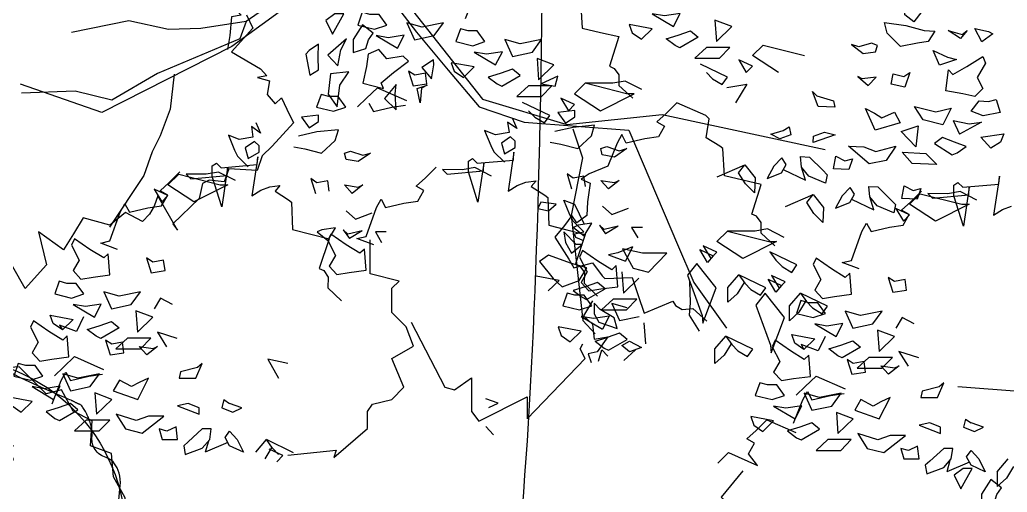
# Model space of a CAD drawing. Header units: metres. Extents: x 10 to 239, y 2 to 253.
# Drawn here: x 28.15 to 36, y 52.33 to 56.09 of the extents above; entities that cross this region are included whole.
import ezdxf

# ---------------------------------------------------------------- set-up
doc = ezdxf.new("R2010")
doc.units = ezdxf.units.M
doc.header["$MEASUREMENT"] = 0
doc.layers.add('1', color=7, linetype='Continuous')
doc.layers.add('cot200', color=9, linetype='Continuous')
doc.layers.add('barrera', color=7, linetype='Continuous', lineweight=0, true_color=0x9dbb63)
doc.layers.add('bloques ARBOLES', color=7, linetype='Continuous', true_color=0xb8d897)

# ---------------------------------------------------------------- blocks, each defined once
blk = doc.blocks.new('ARB3')
for p, q in [((-527.9, 1369.5), (-414.8, 1304.8)), ((-495.6, 1337.1), (-511.7, 1353.3)), ((-447.1, 1223.9), (-495.6, 1337.1)), ((-414.8, 1304.8), (-414.8, 1240.1)), ((-447.1, 1143.1), (-447.1, 1223.9)), ((-414.8, 1240.1), (-366.3, 1159.2)), ((-382.5, 1013.7), (-447.1, 1143.1)), ((-366.3, 1159.2), (-301.7, 1094.6)), ((-301.7, 1094.6), (-285.5, 997.5)), ((-237, 803.5), (-382.5, 1013.7)), ((-285.5, 997.5), (-220.9, 900.5)), ((-220.9, 900.5), (-204.7, 868.1)), ((-204.7, 868.1), (-156.2, 819.6)), ((-220.9, 625.6), (-237, 803.5)), ((-156.2, 819.6), (-140.1, 738.8)), ((552.4, 747.9), (454.9, 704.5)), ((541.6, 661.2), (530.8, 747.9)), ((-140.1, 738.8), (-107.8, 609.4)), ((454.9, 704.5), (368.3, 639.5)), ((-43.1, 366.8), (-220.9, 625.6)), ((-107.8, 609.4), (-59.3, 463.8)), ((335.8, 585.3), (325, 487.8)), ((368.3, 639.5), (335.8, 585.3)), ((357.5, 509.4), (379.1, 585.3)), ((379.1, 585.3), (476.6, 607)), ((476.6, 607), (552.4, 628.7)), ((552.4, 628.7), (541.6, 661.2)), ((-1029, 509.4), (-1126.5, 422.7)), ((-964, 520.3), (-1029, 509.4)), ((-964, 487.8), (-964, 520.3)), ((325, 487.8), (357.5, 509.4)), ((-1126.5, 422.7), (-1061.5, 336)), ((-1039.9, 422.7), (-964, 487.8)), ((-1039.9, 346.8), (-1039.9, 422.7)), ((-59.3, 463.8), (-10.8, 415.3)), ((-10.8, 415.3), (70, 302.1)), ((-1126.5, 357.7), (-1018.2, 151.7)), ((-1061.5, 336), (-1104.8, 303.5)), ((-964, 205.9), (-1039.9, 346.8)), ((-27, 350.6), (-43.1, 366.8)), ((5.3, 334.5), (-27, 350.6)), ((5.3, 269.8), (5.3, 334.5)), ((70, 302.1), (5.3, 269.8)), ((-964, 65), (-964, 205.9)), ((-1018.2, 151.7), (-1061.5, 43.4)), ((-1061.5, 43.4), (-1039.9, 21.7)), ((-1039.9, 21.7), (-1018.2, -43.4)), ((-931.5, -10.8), (-964, 65)), ((-1018.2, -43.4), (-974.9, -119.2)), ((-909.9, -130.1), (-931.5, -10.8)), ((-974.9, -119.2), (-920.7, -249.3)), ((-834.1, -184.3), (-909.9, -130.1)), ((-269.4, -231.5), (-172.4, -134.5)), ((-172.4, -134.5), (-172.4, -215.4)), ((344.6, -86), (393.1, -86)), ((441.6, -118.3), (344.6, -86)), ((393.1, -86), (473.9, -102.2)), ((506.2, -134.5), (441.6, -118.3)), ((473.9, -102.2), (522.4, -102.2)), ((570.9, -134.5), (506.2, -134.5)), ((522.4, -102.2), (570.9, -118.3)), ((570.9, -118.3), (732.4, -102.2)), ((603.2, -134.5), (570.9, -134.5)), ((651.6, -166.9), (603.2, -134.5)), ((732.4, -102.2), (829.4, -166.9)), ((-855.7, -249.3), (-834.1, -184.3)), ((-511.7, -296.2), (-269.4, -231.5)), ((-172.4, -215.4), (-237, -312.4)), ((797.1, -215.4), (651.6, -166.9)), ((910.2, -215.4), (797.1, -215.4)), ((829.4, -166.9), (877.9, -166.9)), ((877.9, -166.9), (910.2, -166.9)), ((910.2, -166.9), (974.8, -199.2)), ((991, -215.4), (910.2, -215.4)), ((974.8, -199.2), (1007.1, -183)), ((1055.6, -215.4), (991, -215.4)), ((1007.1, -183), (1023.3, -199.2)), ((1023.3, -199.2), (1152.5, -183)), ((1152.5, -280.1), (1055.6, -215.4)), ((1152.5, -183), (1249.5, -215.4)), ((1249.5, -215.4), (1281.8, -215.4)), ((1281.8, -215.4), (1362.6, -263.9)), ((-920.7, -249.3), (-855.7, -249.3)), ((-641, -425.6), (-511.7, -296.2)), ((-414.8, -312.4), (-511.7, -393.3)), ((-382.5, -296.2), (-414.8, -312.4)), ((-237, -312.4), (-382.5, -296.2)), ((1233.3, -296.2), (1152.5, -280.1)), ((1233.3, -296.2), (1233.3, -296.2)), ((1362.6, -296.2), (1233.3, -296.2)), ((1362.6, -263.9), (1443.4, -263.9)), ((1362.6, -263.9), (1362.6, -263.9)), ((1427.2, -344.8), (1362.6, -296.2)), ((1443.4, -263.9), (1459.5, -263.9)), ((-511.7, -393.3), (-673.3, -522.6)), ((1459.5, -344.8), (1427.2, -344.8)), ((-737.9, -522.6), (-641, -425.6)), ((37.6, -458), (-75.5, -506.5)), ((21.5, -522.6), (53.8, -474.1)), ((53.8, -474.1), (37.6, -441.8)), ((-948, -603.5), (-737.9, -522.6)), ((-673.3, -522.6), (-867.2, -635.9)), ((-140.1, -571.2), (-204.7, -652)), ((-75.5, -506.5), (-140.1, -571.2)), ((5.3, -603.5), (37.6, -555)), ((37.6, -555), (21.5, -522.6)), ((-1125.7, -813.7), (-948, -603.5)), ((-867.2, -635.9), (-964.1, -700.5)), ((-204.7, -652), (-301.7, -716.7)), ((-123.9, -668.2), (-27, -635.9)), ((-27, -635.9), (5.3, -603.5)), ((425.4, -619.7), (490.1, -668.2)), ((490.1, -732.9), (425.4, -619.7)), ((-964.1, -700.5), (-1044.9, -781.4)), ((-366.3, -716.7), (-398.6, -781.4)), ((-301.7, -716.7), (-366.3, -716.7)), ((-188.6, -716.7), (-123.9, -668.2)), ((-188.6, -765.2), (-188.6, -716.7)), ((490.1, -668.2), (570.9, -668.2)), ((587, -813.7), (490.1, -732.9)), ((570.9, -668.2), (667.8, -781.4)), ((-1238.8, -878.4), (-1125.7, -813.7)), ((-1044.9, -781.4), (-1125.7, -829.9)), ((-398.6, -781.4), (-334, -781.4)), ((-334, -781.4), (-237, -813.7)), ((-237, -813.7), (-188.6, -765.2)), ((667.8, -829.9), (587, -813.7)), ((667.8, -781.4), (732.4, -781.4)), ((732.4, -781.4), (845.5, -862.3)), ((-1125.7, -829.9), (-1141.9, -910.8)), ((-1141.9, -910.8), (-1109.6, -943.1)), ((764.7, -846.1), (667.8, -829.9)), ((894, -926.9), (764.7, -846.1)), ((845.5, -862.3), (910.2, -878.4)), ((910.2, -878.4), (942.5, -975.5)), ((-1109.6, -943.1), (-1109.6, -991.6)), ((-1109.6, -991.6), (-1077.2, -1056.3)), ((490.1, -1024), (587, -975.5)), ((587, -975.5), (554.7, -1072.5)), ((991, -1024), (894, -926.9)), ((942.5, -975.5), (958.6, -975.5)), ((-1077.2, -1056.3), (-1077.2, -1104.8)), ((587, -1104.8), (490.1, -1024)), ((554.7, -1072.5), (684, -1169.5)), ((1039.4, -1040.2), (991, -1024)), ((603.2, -1185.7), (587, -1104.8)), ((603.2, -1218), (603.2, -1185.7)), ((603.2, -1315.1), (603.2, -1218)), ((684, -1169.5), (716.3, -1250.4)), ((603.2, -1379.8), (603.2, -1315.1)), ((716.3, -1250.4), (716.3, -1298.9))]:
    blk.add_line(p, q)
for points in [[(861.7, -1250.4), (941.7, -1135.3), (1012.5, -1042.6), (1074.8, -968.5), (1129.1, -909.8), (1176.2, -862.7), (1216.7, -824), (1251.2, -789.9), (1280.4, -757.1), (1305, -722.7), (1325.7, -686.4), (1343.3, -648.5), (1358.7, -609.6), (1372.6, -569.8), (1385.9, -529.7), (1399.4, -489.6), (1413.8, -449.9), (1429.6, -410.8), (1446.4, -372.3), (1463, -334), (1478.7, -295.9), (1492.5, -257.6), (1503.5, -219), (1510.8, -179.9), (1513.4, -139.9), (1510.8, -99), (1503.9, -57.5), (1493.8, -15.6), (1481.7, 26.2), (1468.9, 67.6), (1456.6, 108.4), (1445.9, 148), (1438, 186.2), (1433.8, 222.8), (1432.9, 257.7), (1434.3, 291), (1437.3, 323), (1441.1, 353.7), (1444.8, 383.3), (1447.6, 411.9), (1448.8, 439.6), (1447.5, 466.5), (1444, 492.3), (1438.4, 516.9), (1430.9, 540), (1421.8, 561.3), (1411.3, 580.6), (1399.5, 597.6), (1386.8, 612.1), (1373.4, 623.9), (1359.3, 633.5), (1345, 641.4), (1330.6, 648.1), (1316.3, 654.2), (1302.4, 660.2), (1289, 666.7), (1276.4, 674.1), (1264.8, 682.9), (1254.2, 693), (1244.7, 704), (1236.4, 715.9), (1229.1, 728.2), (1223, 740.8), (1218.1, 753.4), (1214.5, 765.7), (1212, 777.6), (1210.6, 789.1), (1210.1, 800.1), (1210.1, 810.9), (1210.5, 821.4), (1211.1, 831.7), (1211.6, 841.9), (1211.8, 852), (1211.5, 862.1), (1210.8, 872.2), (1209.6, 882.3), (1208.1, 892.4), (1206.1, 902.5), (1203.8, 912.6), (1201.2, 922.7), (1198.3, 932.8), (1195.2, 942.9), (1191.7, 953.1), (1188.1, 963.2), (1184.2, 973.3), (1180, 983.4), (1175.6, 993.5), (1170.9, 1003.6), (1166, 1013.7), (1160.8, 1023.8), (1155.5, 1033.7), (1150.1, 1043.3), (1144.8, 1052.4), (1139.6, 1060.9), (1134.6, 1068.7), (1129.9, 1075.4), (1125.6, 1081.1), (1121.8, 1085.5), (1118.4, 1088.9), (1115.3, 1091.4), (1112.5, 1093.2), (1109.7, 1094.5), (1107, 1095.5), (1104.3, 1096.3), (1101.4, 1097.3), (1098.2, 1098.4), (1094.8, 1099.7), (1091.3, 1101.3), (1087.6, 1103), (1083.7, 1104.8), (1079.8, 1106.7), (1075.8, 1108.7), (1071.7, 1110.7), (1067.7, 1112.7), (1063.7, 1114.7), (1059.9, 1116.7), (1056.3, 1118.5), (1052.9, 1120.2), (1049.8, 1121.7), (1047.1, 1123.1), (1044.8, 1124.2), (1042.8, 1125.2), (1039.8, 1126.6), (1034.5, 1128.9), (1025.3, 1133), (1010.8, 1139.3), (989.5, 1148.5), (960.1, 1161.2), (920.9, 1178.1), (871.4, 1199.6), (813.4, 1224.9), (749.7, 1253.4), (682.9, 1283.9), (615.8, 1315.7), (551, 1347.9), (491.1, 1379.6), (438.9, 1409.9), (396.3, 1438.1), (362.4, 1464.1), (335.3, 1488), (313.3, 1510), (294.8, 1530), (278, 1548.3), (261, 1564.8), (242.3, 1579.7), (220.5, 1593.1), (195.7, 1605), (168.7, 1615.3), (140, 1624.2), (110.3, 1631.5), (80.2, 1637.3), (50.4, 1641.6), (21.5, 1644.4), (-6, 1645.7), (-32.2, 1645.6), (-56.9, 1644.4), (-80.5, 1642), (-102.9, 1638.9), (-124.3, 1634.9), (-144.7, 1630.4), (-164.3, 1625.5), (-183.1, 1620.4), (-201.1, 1614.8), (-218.2, 1609), (-234.3, 1602.6), (-249.5, 1595.8), (-263.5, 1588.4), (-276.5, 1580.4), (-288.2, 1571.6), (-298.7, 1562.2), (-308, 1552.2), (-316.3, 1541.9), (-323.5, 1531.5), (-329.9, 1521.3), (-335.5, 1511.4), (-340.4, 1502), (-344.8, 1493.5), (-348.6, 1485.9), (-352, 1479.2), (-355.2, 1473.5), (-358.2, 1468.5), (-361.3, 1464.4), (-364.4, 1460.9), (-367.9, 1458), (-371.7, 1455.7), (-376, 1453.9), (-380.7, 1452.5), (-385.8, 1451.2), (-391.2, 1450), (-396.9, 1448.7), (-402.7, 1447), (-408.7, 1444.9), (-414.8, 1442.3), (-420.8, 1438.9), (-427, 1434.7), (-433.2, 1429.9), (-439.7, 1424.4), (-446.4, 1418.3), (-453.4, 1411.6), (-460.8, 1404.3), (-468.6, 1396.4), (-476.9, 1388.1), (-485.6, 1379.5), (-494.6, 1370.9), (-503.6, 1362.4), (-512.7, 1354.3), (-521.6, 1346.8), (-530.3, 1340.1), (-538.6, 1334.4), (-546.5, 1330), (-553.9, 1326.6), (-560.9, 1324.1), (-567.6, 1322.3), (-574, 1321), (-580.3, 1320), (-586.4, 1319.2), (-592.5, 1318.3), (-598.6, 1317.1), (-604.8, 1315.8), (-611.1, 1314.4), (-617.8, 1312.9), (-624.8, 1311.4), (-632.3, 1309.9), (-640.3, 1308.6), (-649.1, 1307.5), (-658.5, 1306.6), (-668.5, 1305.9), (-678.9, 1305.5), (-689.5, 1305.1), (-700, 1304.9), (-710.4, 1304.8), (-720.4, 1304.8), (-729.8, 1304.8), (-738.6, 1304.8), (-746.6, 1304.8), (-754.1, 1304.7), (-761.2, 1304.5), (-767.8, 1304.1), (-774.2, 1303.7), (-780.3, 1303), (-786.4, 1302.1), (-792.5, 1301), (-798.7, 1299.6), (-805.3, 1298.1), (-812.3, 1296.4), (-820, 1294.5), (-828.4, 1292.6), (-837.8, 1290.6), (-848.3, 1288.6), (-860.1, 1286.6), (-872.9, 1284.6), (-886.6, 1282.6), (-901.2, 1280.5), (-916.4, 1278.5), (-932, 1276.5), (-948, 1274.5), (-964.1, 1272.5), (-980.2, 1270.4), (-995.7, 1268.4), (-1010.1, 1266.4), (-1022.7, 1264.4), (-1033.1, 1262.3), (-1040.6, 1260.3), (-1044.8, 1258.3), (-1044.9, 1256.3), (-1040.8, 1254.2), (-1033.2, 1251.9), (-1023.2, 1249.2), (-1011.9, 1245.8), (-1000.4, 1241.6), (-989.6, 1236.2), (-980.8, 1229.5), (-974.9, 1221.2), (-972.8, 1211.3), (-974.2, 1200.1), (-978.6, 1188), (-985.3, 1175.4), (-994, 1162.9), (-1004.1, 1150.7), (-1014.9, 1139.5), (-1026.1, 1129.6), (-1037.1, 1121.4), (-1047.7, 1114.7), (-1058.1, 1109.4), (-1068.2, 1105.3), (-1077.8, 1102.3), (-1087, 1100), (-1095.8, 1098.4), (-1104.2, 1097.3), (-1112, 1096.3), (-1119.3, 1095.6), (-1126.1, 1094.8), (-1132.4, 1093.9), (-1138.3, 1092.7), (-1143.6, 1091.2), (-1148.4, 1089.1), (-1152.6, 1086.5), (-1156.5, 1083.1), (-1159.9, 1078.9), (-1163.1, 1074), (-1166.1, 1068.3), (-1169.2, 1061.8), (-1172.3, 1054.6), (-1175.8, 1046.7), (-1179.6, 1038), (-1183.9, 1028.5), (-1188.6, 1018.3), (-1193.7, 1007.5), (-1199.1, 996.2), (-1204.8, 984.3), (-1210.6, 972), (-1216.6, 959.3), (-1222.7, 946.3), (-1228.7, 933.1), (-1234.8, 919.6), (-1241, 906), (-1247.2, 892.4), (-1253.6, 878.8), (-1260.2, 865.2), (-1266.9, 851.8), (-1273.8, 838.5), (-1281, 825.5), (-1288.4, 812.7), (-1296, 800.1), (-1303.8, 787.6), (-1311.7, 775.3), (-1319.6, 763.1), (-1327.7, 750.9), (-1335.8, 738.8), (-1343.9, 726.6), (-1352, 714.4), (-1360.4, 702), (-1369.1, 689.2), (-1378.1, 676.2), (-1387.6, 662.6), (-1397.7, 648.5), (-1408.5, 633.7), (-1419.9, 618), (-1431.6, 600.9), (-1443.1, 581.8), (-1453.9, 559.9), (-1463.6, 534.6), (-1471.7, 505.2), (-1477.7, 471), (-1481.2, 431.5), (-1481.8, 386.3), (-1480.1, 336.7), (-1476.7, 284.4), (-1472.4, 231), (-1467.9, 178.3), (-1463.8, 127.9), (-1460.8, 81.5), (-1459.6, 40.7), (-1460.8, 6.8), (-1464.1, -20.6), (-1468.9, -42.5), (-1474.8, -59.7), (-1481.3, -73.1), (-1488, -83.6), (-1494.4, -92.1), (-1500, -99.5), (-1504.5, -106.5), (-1507.8, -113.5), (-1510.1, -120.8), (-1511.5, -128.8), (-1512.1, -137.6), (-1512.2, -147.6), (-1511.7, -159.1), (-1510.8, -172.3), (-1509.6, -187.4), (-1508.1, -204.3), (-1506.1, -222.7), (-1503.4, -242.3), (-1500, -263), (-1495.7, -284.4), (-1490.3, -306.4), (-1483.9, -328.6), (-1476.2, -350.8), (-1467.6, -373.1), (-1458.4, -395.4), (-1448.9, -417.9), (-1439.3, -440.4), (-1430.1, -463.1), (-1421.5, -486), (-1413.9, -509.2), (-1407.3, -532.5), (-1401.6, -555.8), (-1396.2, -578.8), (-1390.6, -601.1), (-1384.4, -622.6), (-1377.1, -643), (-1368.2, -661.8), (-1357.3, -679), (-1344, -694.2), (-1328.9, -708), (-1312.7, -720.8), (-1296, -733.2), (-1279.6, -745.8), (-1264.1, -759), (-1250.3, -773.3), (-1238.8, -789.5), (-1230.1, -807.7), (-1223.7, -827.7), (-1218.9, -848.9), (-1214.9, -870.7), (-1211.1, -892.6), (-1206.6, -914.2), (-1200.9, -934.8), (-1193, -953.9), (-1182.6, -971.2), (-1169.9, -986.8), (-1155.4, -1001.4), (-1139.5, -1015.2), (-1122.7, -1028.8), (-1105.6, -1042.6), (-1088.4, -1057), (-1071.9, -1072.5), (-1056.2, -1089.3), (-1041.3, -1107.1), (-1027.1, -1125.1), (-1013.3, -1142.9), (-999.7, -1159.8), (-986.3, -1175.2), (-972.7, -1188.5), (-958.7, -1199.2), (-944.3, -1206.8), (-929.3, -1212), (-913.5, -1215.8), (-896.8, -1219.1), (-879.1, -1222.7), (-860.3, -1227.6), (-840.2, -1234.7), (-818.7, -1245), (-795.8, -1259), (-771.6, -1276), (-746.5, -1295.2), (-720.8, -1315.4), (-694.6, -1335.8), (-668.4, -1355.3), (-642.3, -1373), (-616.7, -1387.9), (-591.9, -1399.2), (-567.7, -1407.7), (-544.1, -1414.1), (-521.1, -1419.2), (-498.7, -1423.9), (-476.6, -1429.2), (-455, -1435.7), (-433.6, -1444.5), (-412.5, -1455.9), (-391.3, -1469.5), (-369.9, -1484.2), (-347.8, -1499), (-324.8, -1513.2), (-300.7, -1525.6), (-275.1, -1535.3), (-247.8, -1541.5), (-218.6, -1543.4), (-187.9, -1541.6), (-156.3, -1536.8), (-124.3, -1530), (-92.4, -1522), (-61.1, -1513.4), (-31.1, -1505.3), (-2.7, -1498.4), (23.5, -1493.3), (47.8, -1490), (70.7, -1488.4), (92.5, -1488.3), (113.7, -1489.4), (134.7, -1491.5), (155.9, -1494.6), (177.7, -1498.4), (200.4, -1502.6), (224.1, -1506.6), (248.7, -1509.9), (274.3, -1511.8), (300.7, -1511.7), (328, -1509), (356.1, -1502.9), (385, -1493), (414.7, -1478.7), (445.1, -1460.9), (476.4, -1440.4), (508.4, -1418.2), (541.3, -1395.2), (575, -1372.4), (609.5, -1350.8), (644.9, -1331.2), (681.5, -1313.8), (720.4, -1295.1), (763.2, -1270.7), (811.4, -1236.2), (866.4, -1187.4), (929.9, -1119.7), (1003.2, -1029), (1087.9, -910.8)], [(-871.1, 1232.4), (-1097.3, 892.8), (-1339.7, 763.4), (-1404.3, 423.8), (-1582, 132.7), (-1404.3, -223.1), (-1485.1, -465.7), (-1404.3, -659.7), (-1275, -675.9), (-1210.4, -789.1), (-1226.6, -870), (-1210.4, -950.8), (-1178.1, -1031.7), (-1129.6, -1112.5), (-1113.5, -1112.5), (-1081.2, -1128.7), (-1048.8, -1144.9), (-1048.8, -1144.9), (-337.9, -1452.1), (-289.4, -1613.9), (-14.7, -1678.6), (163, -1646.2), (292.3, -1597.7), (340.7, -1500.7), (356.9, -1468.3), (405.4, -1468.3), (453.8, -1419.8), (534.6, -1338.9), (583.1, -1338.9), (631.6, -1322.8), (728.5, -1322.8), (777, -1322.8), (825.5, -1306.6), (954.7, -1290.4), (1084, -1274.3), (922.4, -1258.1), (1019.4, -1128.7), (1100.1, -1112.5), (1148.6, -1112.5), (1164.8, -1064), (1213.3, -967), (1261.7, -853.8), (1326.4, -756.8), (1391, -659.7), (1504.1, -514.2), (1423.3, 19.5), (1504.1, 84.2), (1504.1, 132.7), (1487.9, 310.6), (1391, 488.5), (1374.8, 682.6), (1197.1, 747.3), (1213.3, 957.5), (1051.7, 1038.3), (954.7, 1216.2), (825.5, 1183.9), (599.3, 1410.3), (421.5, 1394.1), (259.9, 1572), (-30.9, 1458.8), (-176.3, 1475), (-386.4, 1523.5), (-644.9, 1280.9), (-854.9, 1248.6), (-1097.3, 892.8)]]:
    blk.add_lwpolyline(points)
for radius in [1500, 96.3]:
    blk.add_circle((-4.7, -9), radius)
blk = doc.blocks.new('ARBOL22')
for points in [[(-1.2247, 1.5036), (-1.2906, 1.5367), (-1.3385, 1.5283), (-1.4168, 1.5287), (-1.3982, 1.5111), (-1.2567, 1.5234), (-1.2549, 1.5541), (-1.2779, 1.4014), (-1.3149, 1.5203), (-1.3149, 1.5617), (-1.2991, 1.5715), (-1.2805, 1.5539), (-1.139, 1.5661), (-1.1372, 1.5969), (-1.1602, 1.4442), (-1.1249, 1.4669), (-1.0902, 1.4794)], [(-1.6854, 1.2344), (-1.7513, 1.2593), (-1.7154, 1.2677), (-1.6749, 1.3804), (-1.657, 1.4135), (-1.639, 1.3804), (-1.5672, 1.397), (-1.5132, 1.4053), (-1.4893, 1.4466), (-1.5193, 1.4633), (-1.4834, 1.4964), (-1.4414, 1.5379)], [(-1.4698, 1.0192), (-1.5178, 1.044), (-1.5418, 1.0025)], [(-1.8186, 0.9706), (-1.8459, 0.9136), (-1.9118, 0.9385), (-1.9012, 0.9198), (-1.9371, 0.9445), (-1.949, 0.9778), (-1.8592, 0.9612), (-1.9012, 0.9198)], [(-1.4519, 0.8866), (-1.5298, 0.9114), (-1.4939, 0.8535)], [(-1.932, 0.7409), (-1.8961, 0.774), (-1.8541, 0.8155), (-1.7403, 0.7657)], [(-0.7299, 0.7336), (-0.9068, 0.7533), (-1.0444, 0.7533), (-1.2999, 0.7729)], [(-1.9416, 0.6311), (-1.9057, 0.7222), (-1.8878, 0.7553)], [(-1.8878, 0.7553), (-1.8698, 0.7222)], [(-1.8698, 0.7222), (-1.798, 0.7388)], [(-1.798, 0.7388), (-1.744, 0.7471)], [(-2.2385, 0.4745), (-2.1965, 0.516), (-2.0827, 0.4663), (-2.1185, 0.5118), (-2.0946, 0.5531), (-2.1246, 0.5697), (-2.0887, 0.6028), (-2.0467, 0.6443), (-1.9329, 0.5946)], [(-1.2693, 0.6474), (-1.277, 0.6155)], [(-1.2693, 0.6474), (-1.2471, 0.6321)], [(-1.1991, 0.6155), (-1.2471, 0.6321)], [(-1.277, 0.6155), (-1.235, 0.599)], [(-1.235, 0.599), (-1.1991, 0.6155)], [(-1.265, 0.4995), (-1.2471, 0.5244)], [(-1.2471, 0.5244), (-1.2171, 0.4913)], [(-1.3302, 0.4853), (-1.3429, 0.4415)], [(-1.2541, 0.4794), (-1.3429, 0.4415)], [(-1.2471, 0.4664), (-1.265, 0.4995)], [(-1.1932, 0.4415), (-1.2471, 0.4664)], [(-1.2171, 0.4913), (-1.1932, 0.4415)], [(-1.1453, 0.4415), (-1.1033, 0.4913)], [(-2.1403, 0.4452), (-2.2254, 0.3413), (-2.1403, 0.2657), (-2.1308, 0.2657), (-2.1119, 0.1713), (-2.0836, 0.1713), (-1.9891, 0.2279), (-1.9607, 0.1713), (-1.904, 0.1524), (-1.8413, 0.0868), (-1.8016, -0.0454), (-1.7355, -0.0123), (-1.6826, 0.067), (-1.5372, 0.1), (-1.611, 0.0296), (-1.5165, 0.039), (-1.3937, 0.0768), (-1.337, 0.2185)], [(-1.1453, 0.4415), (-1.1453, 0.3835)], [(-1.0824, 0.4613), (-1.1094, 0.4167)], [(-1.1453, 0.3835), (-1.1094, 0.4167)], [(-0.7674, -0.0338), (-0.684, 0.0583), (-0.7099, 0.1113), (-0.7128, -0.0143), (-0.6812, -0.0501), (-0.6559, -0.027), (-0.636, -0.0716), (-0.61, -0.1246), (-0.656, -0.22), (-0.5811, -0.283), (-0.5555, -0.3106), (-0.5926, -0.3171), (-0.5997, -0.3904), (-0.6091, -0.4443)], [(0.3224, -0.3238), (0.3583, -0.2327), (0.3762, -0.1996), (0.3942, -0.2327), (0.466, -0.2161), (0.52, -0.2078), (0.5439, -0.1665), (0.5139, -0.1499), (0.5498, -0.1167), (0.5918, -0.0752), (0.682, -0.1209), (0.7179, -0.1376), (0.706, -0.212), (0.7599, -0.2453), (0.7719, -0.2535), (0.7778, -0.3612), (0.8496, -0.3777), (0.9216, -0.3943), (0.8855, -0.5103), (0.9037, -0.5185), (0.9216, -0.5434), (0.9216, -0.5847), (0.9755, -0.6345)], [(-0.3497, -0.2135), (-0.3706, -0.2193), (-0.5363, -0.3345), (-0.5603, -0.4025), (-0.8832, -0.5386), (-1.0617, -0.6423), (-1.205, -0.6077), (-1.4148, -0.6158)], [(-0.5351, -0.3087), (-0.5092, -0.3617), (-0.5926, -0.4537), (-0.4803, -0.5201), (-0.4546, -0.5477), (-0.4917, -0.5541), (-0.4445, -0.5667), (-0.454, -0.6206), (-0.4224, -0.6564), (-0.3971, -0.6333), (-0.3771, -0.6778), (-0.3511, -0.7309), (-0.4345, -0.8229), (-0.4734, -0.8604), (-0.4925, -0.9173), (-0.6041, -0.9112), (-0.6213, -0.9624), (-0.68, -0.9552), (-0.7071, -0.9687), (-0.7193, -1.0275), (-0.8221, -1.1255), (-0.8043, -1.1506), (-0.8817, -1.017), (-0.8951, -1.0568), (-0.9143, -1.0882), (-0.9415, -1.117), (-1.0083, -1.082), (-1.057, -1.1225), (-1.0686, -1.1313), (-1.1726, -1.1026), (-1.2111, -1.1654), (-1.2498, -1.2283), (-1.3483, -1.1572), (-1.3165, -1.287), (-1.3999, -1.379), (-1.491, -1.2187)], [(-0.3553, -0.2607), (-0.5919, -0.433), (-1.0999, -0.6914), (-1.4181, -0.5798)], [(0.0955, -0.2667), (0.3885, -0.6389), (0.7185, -0.7382), (1.0902, -0.6989), (1.7287, -0.836)], [(0.0601, -0.2856), (0.1301, -0.3773), (0.2543, -0.5256), (0.3747, -0.669), (0.5514, -0.7291), (0.9606, -0.7594), (1.1512, -1.2067), (1.2148, -1.3558), (1.3427, -1.5344)], [(-0.5363, -0.3345), (-0.7129, -0.3623), (-0.8393, -0.3665), (-0.9941, -0.3327), (-1.2186, -0.3785)], [(1.5456, -0.5346), (1.4438, -0.4684), (1.4858, -0.4271), (1.6476, -0.4684)], [(1.2641, -0.5346), (1.2882, -0.5595), (1.3259, -0.5819), (1.3466, -0.5531), (1.2402, -0.5015)], [(-0.8176, -0.541), (-0.8334, -0.6781), (-0.8722, -0.7816), (-0.9038, -0.844), (-0.9365, -0.9367), (-1.0706, -1.1395)], [(1.0118, -0.6015), (0.9459, -0.5684), (0.898, -0.5768), (0.7903, -0.5768), (0.7483, -0.6181), (0.8501, -0.6844), (0.9818, -0.6181), (0.952, -0.6181), (0.7903, -0.5768)], [(-0.1007, -0.6685), (-0.0648, -0.6354), (-0.0228, -0.5938), (0.0911, -0.6436)], [(1.3437, -0.5936), (1.4223, -0.5804), (1.377, -0.6531)], [(-0.0565, -0.654), (-0.0385, -0.6871)], [(0.5686, -0.6844), (0.5926, -0.7092), (0.6304, -0.7316), (0.6511, -0.7028), (0.5447, -0.6513)], [(1.5319, -1.212), (1.478, -1.1623), (1.478, -1.1209), (1.4601, -1.0961), (1.442, -1.0878), (1.478, -0.9719), (1.4061, -0.9552), (1.3343, -0.9388), (1.3283, -0.8311), (1.3163, -0.8228), (1.2624, -0.7895), (1.2743, -0.7151), (1.2621, -0.7025), (1.1483, -0.6528), (1.1063, -0.6943), (1.0704, -0.7274), (1.1003, -0.744), (1.0765, -0.7854), (1.0224, -0.7936), (0.9506, -0.8102), (0.9327, -0.7771), (0.9147, -0.8102), (0.8788, -0.9013), (0.8053, -0.9308), (0.7741, -0.9519), (0.8088, -0.9666), (0.7992, -1.0396), (0.7963, -1.0942), (0.7574, -1.122), (0.738, -1.0938), (0.7085, -1.1327), (0.6713, -1.1786), (0.7255, -1.2638), (0.7455, -1.2979), (0.8185, -1.2789), (0.8568, -1.3293), (0.8662, -1.3404), (0.974, -1.3359), (0.9973, -1.4058), (1.0209, -1.4758), (1.1328, -1.4286), (1.1427, -1.4459), (1.1692, -1.4613), (1.2104, -1.4573), (1.2651, -1.5061)], [(-0.0385, -0.6871), (0.0333, -0.6705)], [(0.0333, -0.6705), (0.0873, -0.6623)], [(-0.4976, -0.7297), (-0.4796, -0.7711), (-0.5155, -0.7462), (-0.5096, -0.7877), (-0.5634, -0.796), (-0.6053, -0.7795), (-0.5814, -0.8375), (-0.5694, -0.8622), (-0.5275, -0.9037)], [(0.5044, -0.7116), (0.5223, -0.753), (0.4864, -0.7281), (0.4923, -0.7696), (0.4385, -0.7779), (0.3966, -0.7614), (0.4205, -0.8194), (0.4326, -0.8441), (0.4744, -0.8856)], [(2.2289, -0.7228), (2.253, -0.775)], [(2.2289, -0.7228), (2.2907, -0.7351)], [(2.339, -0.729), (2.253, -0.775)], [(2.2907, -0.7351), (2.339, -0.729)], [(-0.3491, -0.825), (-0.3071, -0.8334), (-0.2412, -0.8499), (-0.1873, -0.8003), (-0.1753, -0.7588), (-0.2591, -0.767), (-0.331, -0.7837)], [(0.6528, -0.8069), (0.6948, -0.8153), (0.7607, -0.8318), (0.8146, -0.7822), (0.8266, -0.7407), (0.7428, -0.7489), (0.671, -0.7656)], [(0.741, -0.7545), (0.7789, -0.8679), (0.7354, -1.0938), (0.7809, -1.5045), (0.829, -1.5566)], [(0.4238, -0.9392), (0.3579, -0.9061), (0.31, -0.9145), (0.2317, -0.914), (0.2503, -0.9317), (0.3918, -0.9194), (0.3936, -0.8887), (0.3706, -1.0414), (0.3336, -0.9224), (0.3336, -0.8811), (0.3494, -0.8713), (0.368, -0.8889), (0.5095, -0.8766), (0.5113, -0.8459), (0.4883, -0.9986), (0.5236, -0.9759), (0.5583, -0.9634), (0.5975, -0.958), (0.5789, -0.9799), (0.6319, -1.0145), (0.6438, -1.023), (0.6471, -1.1308), (0.7185, -1.149), (0.7901, -1.1673), (0.7513, -1.2824), (0.7692, -1.2911), (0.7865, -1.3163), (0.7856, -1.3577), (0.8382, -1.4087)], [(-0.5781, -0.9573), (-0.644, -0.9242), (-0.6919, -0.9326), (-0.7702, -0.9321), (-0.7516, -0.9498), (-0.6101, -0.9375), (-0.6083, -0.9068), (-0.6314, -1.0595), (-0.6683, -0.9405), (-0.6683, -0.8992), (-0.6525, -0.8894), (-0.6339, -0.907), (-0.4924, -0.8947), (-0.4906, -0.864), (-0.5137, -1.0167), (-0.4783, -0.994), (-0.4437, -0.9815), (-0.4045, -0.976), (-0.423, -0.998), (-0.37, -1.0326), (-0.3582, -1.0411), (-0.3548, -1.1489), (-0.2834, -1.1671), (-0.2118, -1.1854), (-0.2507, -1.3005), (-0.2327, -1.3092), (-0.2154, -1.3344), (-0.2164, -1.3758), (-0.1637, -1.4268)], [(1.5644, -0.9137), (1.6514, -0.9555), (1.6357, -0.905), (1.6315, -0.8634), (1.6675, -0.865), (1.7191, -0.9169), (1.7363, -0.9344), (1.7289, -0.9672), (1.6642, -0.9394), (1.6357, -0.905)], [(-1.0389, -1.2264), (-1.1048, -1.2016), (-1.0689, -1.1932), (-1.0283, -1.0804), (-1.0104, -1.0473), (-0.9924, -1.0804), (-0.9206, -1.0638), (-0.8666, -1.0556), (-0.8427, -1.0142), (-0.8727, -0.9976), (-0.8368, -0.9645), (-0.7948, -0.923)], [(-0.0369, -1.2083), (-0.1028, -1.1835), (-0.0669, -1.1751), (-0.0264, -1.0623), (-0.0085, -1.0292), (0.0095, -1.0623), (0.0813, -1.0457), (0.1353, -1.0375), (0.1592, -0.9961), (0.1292, -0.9795), (0.1651, -0.9464), (0.2071, -0.9049)], [(1.3056, -0.9419), (1.4142, -0.8951), (1.454, -0.9467), (1.4514, -1.0046), (1.417, -0.97), (1.3889, -0.9272), (1.4142, -0.8951)], [(-0.2832, -0.9494), (-0.2651, -1.0073)], [(-0.2591, -0.9658), (-0.2832, -0.9494)], [(-0.2171, -0.9576), (-0.2591, -0.9658)], [(-0.2112, -0.9989), (-0.2171, -0.9576)], [(0.7428, -0.9477), (0.7187, -0.9313)], [(0.7187, -0.9313), (0.7369, -0.9892)], [(0.7848, -0.9395), (0.7428, -0.9477)], [(0.7907, -0.9808), (0.7848, -0.9395)], [(0.8507, -0.9561), (0.9045, -0.9644)], [(0.8805, -0.9892), (0.8507, -0.9561)], [(0.9225, -0.9561), (0.8805, -0.9892)], [(0.9045, -0.9644), (0.9225, -0.9561)], [(-0.1214, -1.0073), (-0.1513, -0.9742)], [(-0.1513, -0.9742), (-0.0974, -0.9825)], [(-0.0794, -0.9742), (-0.1214, -1.0073)], [(-0.0974, -0.9825), (-0.0794, -0.9742)], [(1.8317, -1.0298), (1.9187, -1.0716), (1.903, -1.0211), (1.8987, -0.9796), (1.9347, -0.9812), (1.9864, -1.0331), (2.0035, -1.0505), (1.9962, -1.0833), (1.9314, -1.0556), (1.903, -1.0211)], [(0.7847, -1.1931), (0.7532, -1.1793), (0.7483, -1.1658), (0.7842, -1.1575), (0.7424, -1.116), (0.7303, -1.0913), (0.7065, -1.0333), (0.7483, -1.0498), (0.7842, -1.1244)], [(1.5729, -1.0581), (1.6815, -1.0113), (1.7212, -1.0629), (1.7187, -1.1208), (1.6843, -1.0861), (1.6562, -1.0433), (1.6815, -1.0113)], [(-0.1444, -1.0752), (-0.1084, -1.1083)], [(0.8576, -1.0571), (0.8935, -1.0902)], [(0.8935, -1.0902), (0.9594, -1.0653)], [(-0.1084, -1.1083), (-0.0426, -1.0834)], [(-0.2402, -1.1498), (-0.2582, -1.158)], [(-0.2582, -1.158), (-0.2162, -1.1911)], [(-0.1862, -1.1414), (-0.2402, -1.1498)], [(-0.2162, -1.1911), (-0.1862, -1.1414)], [(-0.1384, -1.1662), (-0.1564, -1.1498)], [(-0.1564, -1.1498), (-0.1323, -1.1829)], [(-0.0828, -1.1536), (-0.1384, -1.1662)], [(-0.0828, -1.1536), (-0.1323, -1.1829)], [(0.0115, -1.158), (-0.0305, -1.158)], [(-0.0305, -1.158), (-0.0067, -1.1993)], [(0.7617, -1.1317), (0.7438, -1.1399)], [(0.7438, -1.1399), (0.7858, -1.173)], [(0.8157, -1.1233), (0.7617, -1.1317)], [(0.7858, -1.173), (0.8157, -1.1233)], [(0.8455, -1.1317), (0.8696, -1.1648)], [(0.8635, -1.1481), (0.8455, -1.1317)], [(0.9192, -1.1355), (0.8635, -1.1481)], [(0.9192, -1.1355), (0.8696, -1.1648)], [(1.0134, -1.1399), (0.9714, -1.1399)], [(0.9714, -1.1399), (0.9953, -1.1812)], [(1.5683, -1.1791), (1.5024, -1.1459), (1.4544, -1.1543), (1.3467, -1.1543), (1.5085, -1.1957), (1.5383, -1.1957), (1.4065, -1.2619), (1.3047, -1.1957), (1.3467, -1.1543)], [(-0.373, -2.0299), (-0.184, -2.011), (-0.1934, -2.0393), (-0.0611, -1.9259), (-0.0611, -1.8598), (-0.0422, -1.8315), (0.0334, -1.8126), (0.0807, -1.7653), (0.0334, -1.652), (0.1185, -1.6047), (0.0901, -1.5292), (0.0334, -1.4725), (0.0334, -1.378), (0.0618, -1.3497), (-0.0516, -1.3213), (-0.0516, -1.1891)], [(0.7797, -1.231), (0.7678, -1.2559)], [(0.8396, -1.2725), (0.7797, -1.231)], [(0.9748, -1.2155), (0.9175, -1.2392)], [(0.9748, -1.2155), (0.9475, -1.2725)], [(0.7678, -1.2559), (0.7976, -1.3138)], [(0.8935, -1.3056), (0.8396, -1.2725)], [(0.9175, -1.2392), (0.8816, -1.2476)], [(0.8816, -1.2476), (0.9475, -1.2725)], [(0.9114, -1.289), (0.8935, -1.3056)], [(0.9175, -1.3718), (0.9114, -1.289)], [(0.6456, -1.3885), (0.6876, -1.3471), (0.5979, -1.3305)], [(0.7976, -1.3138), (0.7737, -1.3552)], [(0.9332, -1.314), (0.9391, -1.3969), (0.9991, -1.3389)], [(1.1981, -1.3506), (1.2002, -1.4346), (1.1965, -1.4831), (1.2358, -1.5455)], [(1.411, -1.355), (1.384, -1.3997), (1.3481, -1.4328), (1.3481, -1.3748), (1.3901, -1.325)], [(0.7737, -1.3552), (0.8037, -1.3885)], [(0.8037, -1.3885), (0.8516, -1.3801)], [(0.8516, -1.3801), (0.9175, -1.3718)], [(-0.8233, -1.4417), (-0.8712, -1.4168), (-0.8952, -1.4583)], [(0.7199, -1.3967), (0.7019, -1.4464)], [(0.7498, -1.4049), (0.7199, -1.3967)], [(0.7858, -1.4049), (0.7498, -1.4049)], [(0.8189, -1.4277), (0.783, -1.4856)], [(0.8157, -1.4464), (0.7858, -1.4049)], [(1.6522, -1.427), (1.6252, -1.4716), (1.5893, -1.5047), (1.5893, -1.4467), (1.6313, -1.397)], [(0.7019, -1.4464), (0.7678, -1.4629)], [(0.7678, -1.4629), (0.8157, -1.4464)], [(0.8489, -1.4608), (0.8248, -1.4359)], [(0.8248, -1.4359), (0.8248, -1.4774)], [(0.9028, -1.4939), (0.8489, -1.4608)], [(0.9534, -1.4547), (0.8935, -1.438)], [(0.8935, -1.438), (0.9235, -1.5044)], [(-1.172, -1.4903), (-1.1994, -1.5473), (-1.2653, -1.5224), (-1.2546, -1.541), (-1.2905, -1.5163), (-1.3024, -1.483), (-1.2126, -1.4997), (-1.2546, -1.541)], [(0.7737, -1.4878), (0.8576, -1.5375)], [(0.8217, -1.496), (0.7737, -1.4878)], [(0.783, -1.4856), (0.8189, -1.5187)], [(0.8839, -1.4865), (0.8217, -1.496)], [(0.8248, -1.4774), (0.8428, -1.5105)], [(0.8839, -1.4865), (0.8576, -1.5375)], [(0.9148, -1.5354), (0.9028, -1.4939)], [(0.9235, -1.5044), (1.0014, -1.4878)], [(0.109, -1.5103), (0.2413, -1.7653), (0.2791, -1.7748), (0.3453, -1.7276), (0.3453, -1.8598), (0.3736, -1.8976), (0.5627, -1.8031), (0.5627, -1.8882), (0.7895, -1.652), (0.7706, -1.6142), (0.78, -1.5953)], [(0.684, -1.5291), (0.6958, -1.5624)], [(0.7737, -1.5457), (0.684, -1.5291)], [(0.8189, -1.5187), (0.8248, -1.5767)], [(0.8428, -1.5105), (0.9148, -1.5354)], [(1.0193, -1.5126), (1.0252, -1.5955)], [(-0.8053, -1.5743), (-0.8832, -1.5494), (-0.8473, -1.6074)], [(0.6958, -1.5624), (0.7317, -1.5871)], [(0.7317, -1.5871), (0.7737, -1.5457)], [(0.8248, -1.5767), (0.8787, -1.5685)], [(0.8284, -1.5851), (0.8755, -1.5706)], [(0.8787, -1.5685), (0.8369, -1.6265)], [(0.9235, -1.554), (0.8755, -1.5706)], [(0.8816, -1.6204), (0.9534, -1.5789)], [(0.9534, -1.5789), (0.9235, -1.554)], [(1.3601, -1.5949), (1.3331, -1.6395), (1.2972, -1.6726), (1.2972, -1.6146), (1.3392, -1.5649)], [(0.8284, -1.5851), (0.8635, -1.612)], [(0.842, -1.6627), (0.8548, -1.6181)], [(0.8787, -1.6429), (0.8548, -1.6181)], [(0.8635, -1.612), (0.8816, -1.6204)], [(0.9327, -1.6016), (0.9627, -1.5849)], [(0.9627, -1.6265), (0.9327, -1.6016)], [(0.9859, -1.6189), (0.9403, -1.661)], [(0.9627, -1.5849), (1.0106, -1.6098)], [(1.0106, -1.6098), (0.9627, -1.6265)], [(-1.2854, -1.72), (-1.2495, -1.6869), (-1.2075, -1.6454), (-1.0937, -1.6951)], [(-0.3729, -1.6715), (-0.4508, -1.6548)], [(-0.4508, -1.6548), (-0.4088, -1.7294)], [(0.8369, -1.6265), (0.801, -1.6347)], [(0.801, -1.6347), (0.8128, -1.6678)], [(-1.2951, -1.8298), (-1.2591, -1.7387), (-1.2412, -1.7056)], [(-1.2412, -1.7056), (-1.2232, -1.7387)], [(-1.2232, -1.7387), (-1.1514, -1.722)], [(-1.1514, -1.722), (-1.0974, -1.7138)], [(-0.6227, -1.8134), (-0.6305, -1.8454)], [(-0.6227, -1.8134), (-0.6005, -1.8288)], [(0.4494, -1.8273), (0.4014, -1.8107)], [(-0.6305, -1.8454), (-0.5885, -1.8619)], [(-0.5526, -1.8454), (-0.6005, -1.8288)], [(-0.5885, -1.8619), (-0.5526, -1.8454)], [(0.4134, -1.8438), (0.4494, -1.8273)], [(0.4014, -1.9184), (0.4314, -1.9515)], [(-0.6185, -1.9614), (-0.6005, -1.9365)], [(-0.6005, -1.9945), (-0.6185, -1.9614)], [(-0.6005, -1.9365), (-0.5705, -1.9696)], [(-0.6837, -1.9755), (-0.6964, -2.0193)], [(-0.6076, -1.9814), (-0.6964, -2.0193)], [(-0.5466, -2.0193), (-0.6005, -1.9945)], [(-0.5705, -1.9696), (-0.5466, -2.0193)], [(-0.4987, -2.0193), (-0.4567, -1.9696)], [(-0.4358, -1.9996), (-0.4628, -2.0442)], [(-0.3503, -2.0211), (-0.4567, -1.9696)], [(-0.4328, -2.0027), (-0.4567, -1.9696)], [(-0.3922, -2.0313), (-0.4461, -2.0066)], [(-0.4088, -2.0276), (-0.4328, -2.0027)], [(-0.4161, -2.0562), (-0.3922, -2.0313)]]:
    blk.add_lwpolyline(points)
for points in [[(-1.2845, 1.4869), (-1.2547, 1.4869), (-1.3864, 1.4207), (-1.4882, 1.4869), (-1.4462, 1.5283)], [(-1.4882, 1.4456), (-1.5421, 1.4703), (-1.5121, 1.4207)], [(-1.8353, 1.1931), (-1.8592, 1.1518), (-1.8292, 1.1185), (-1.7813, 1.1269), (-1.7154, 1.1351), (-1.7215, 1.218), (-1.7395, 1.2013), (-1.7933, 1.2344), (-1.8533, 1.2759), (-1.8651, 1.2511)], [(-1.5057, 1.1931), (-1.5477, 1.1849), (-1.5718, 1.2013), (-1.5537, 1.1434), (-1.4998, 1.1518)], [(-1.9131, 1.1102), (-1.931, 1.0605), (-1.8651, 1.044), (-1.8172, 1.0605), (-1.8472, 1.102), (-1.8831, 1.102)], [(-1.6316, 1.0192), (-1.5957, 1.0689), (-1.6795, 1.0523), (-1.7395, 1.0689), (-1.7095, 1.0025)], [(-1.749, 1.0205), (-1.8113, 1.0109), (-1.8592, 1.0192), (-1.7754, 0.9694)], [(-1.6077, 0.9114), (-1.5477, 0.9694), (-1.6136, 0.9943)], [(-2.0256, 0.9302), (-1.9958, 0.8722), (-2.0197, 0.8309), (-1.9897, 0.7976), (-1.9418, 0.806), (-1.8759, 0.8143), (-1.882, 0.8971), (-1.9, 0.8805), (-1.9538, 0.9136), (-2.0138, 0.9551)], [(-1.6795, 0.9281), (-1.7513, 0.8866), (-1.7694, 0.895), (-1.8045, 0.9218), (-1.7574, 0.9363), (-1.7095, 0.9529)], [(-1.7323, 0.8805), (-1.7142, 0.8225), (-1.6603, 0.8309), (-1.6662, 0.8722), (-1.7082, 0.864)], [(-1.5962, 0.8459), (-1.5556, 0.8881), (-1.6471, 0.8881), (-1.6927, 0.8459)], [(-1.5465, 0.8474), (-1.5286, 0.8556), (-1.5706, 0.8225), (-1.6004, 0.8556)], [(-2.0915, 0.7397), (-2.0256, 0.7232), (-1.9777, 0.7397), (-2.0077, 0.7812), (-2.0436, 0.7812), (-2.0736, 0.7894)], [(-1.4447, 0.7314), (-1.3788, 0.7314), (-1.3549, 0.7894), (-1.3729, 0.7729), (-1.4388, 0.7563)], [(-1.87, 0.6817), (-1.7921, 0.6983), (-1.7562, 0.7481), (-1.84, 0.7314), (-1.9, 0.7481)], [(-1.9359, 0.6486), (-1.9095, 0.6996), (-1.9718, 0.6901), (-2.0197, 0.6983)], [(-1.6065, 0.6486), (-1.5645, 0.7314), (-1.6004, 0.7149), (-1.6303, 0.6983), (-1.6783, 0.7232), (-1.7023, 0.6817)], [(-2.0976, 0.6237), (-2.0617, 0.599), (-2.0197, 0.6403), (-2.1095, 0.657)], [(-1.7682, 0.5906), (-1.7082, 0.6486), (-1.7741, 0.6734)], [(-1.9299, 0.5741), (-1.9118, 0.5657), (-1.84, 0.6072), (-1.87, 0.6321), (-1.9179, 0.6155), (-1.965, 0.601)], [(-1.3668, 0.5906), (-1.3668, 0.6155), (-1.4088, 0.6321), (-1.4506, 0.6237)], [(-1.6903, 0.5906), (-1.6544, 0.5326), (-1.5885, 0.5161), (-1.5047, 0.5824), (-1.5645, 0.5824), (-1.6124, 0.5657)], [(-1.7567, 0.525), (-1.7162, 0.5672), (-1.8076, 0.5672), (-1.8532, 0.525)], [(-1.4926, 0.5244), (-1.5226, 0.5326), (-1.5106, 0.4913), (-1.4506, 0.4913), (-1.4567, 0.541)], [(-1.4208, 0.4333), (-1.3549, 0.4582), (-1.325, 0.4913), (-1.3189, 0.5326), (-1.3549, 0.5326), (-1.4088, 0.483), (-1.4268, 0.4664)], [(-1.3134, 0.4275), (-1.2876, 0.3745), (-1.2432, 0.4543), (-1.2786, 0.4537)], [(-1.1579, 0.3183), (-1.1465, 0.3523), (-1.1291, 0.3781), (-1.1706, 0.411), (-1.2072, 0.3538), (-1.2068, 0.3031)], [(-0.2239, -0.3315), (-0.1981, -0.3845), (-0.1538, -0.3047), (-0.1891, -0.3053)], [(-0.0818, -0.2991), (-0.0997, -0.3488), (-0.0338, -0.3653), (0.0141, -0.3488), (-0.0159, -0.3073), (-0.0518, -0.3073)], [(1.1353, -0.3549), (1.1616, -0.3039), (1.0994, -0.3134), (1.0514, -0.3052)], [(2.041, -0.2846), (2.1065, -0.2958), (2.0747, -0.3359), (2.0399, -0.3095)], [(0.1997, -0.3902), (0.2356, -0.3404), (0.1518, -0.357), (0.0918, -0.3404), (0.1218, -0.4068)], [(0.9735, -0.3798), (1.0094, -0.4045), (1.0514, -0.3632), (0.9617, -0.3465)], [(1.297, -0.3301), (1.303, -0.4129), (1.3629, -0.3549)], [(2.115, -0.3709), (2.157, -0.3727), (2.1313, -0.413), (2.0889, -0.4195), (2.0224, -0.433), (1.9708, -0.3811), (1.9606, -0.3391), (2.044, -0.3511)], [(-0.1174, -0.4559), (-0.0685, -0.4407), (-0.057, -0.4067), (-0.0397, -0.3809), (-0.0811, -0.348), (-0.1177, -0.4052)], [(0.3979, -0.4136), (0.3679, -0.3721), (0.332, -0.3721), (0.302, -0.3638), (0.2841, -0.4136), (0.35, -0.43)], [(1.2311, -0.3963), (1.1593, -0.4378), (1.1412, -0.4294), (1.1061, -0.4025), (1.1532, -0.388), (1.2012, -0.3714)], [(2.2644, -0.3858), (2.283, -0.3701), (2.2576, -0.4021), (2.2093, -0.3706)], [(2.3132, -0.363), (2.3668, -0.3738), (2.3844, -0.3828), (2.3409, -0.4141)], [(-0.2529, -0.4238), (-0.2895, -0.4485), (-0.3032, -0.463), (-0.2867, -0.5443), (-0.2536, -0.5238), (-0.2541, -0.473)], [(-0.1662, -0.4457), (-0.1432, -0.4029), (-0.217, -0.4666), (-0.177, -0.5078)], [(0.0823, -0.3888), (0.02, -0.3984), (-0.0279, -0.3902), (0.0559, -0.4399)], [(0.5056, -0.4715), (0.5835, -0.4549), (0.6194, -0.4052), (0.5356, -0.4218), (0.4757, -0.4052)], [(1.8604, -0.4342), (1.8309, -0.4245), (1.8773, -0.4597), (1.9255, -0.4536), (1.9325, -0.429), (1.9091, -0.4197)], [(0.0984, -0.4903), (0.0786, -0.4712), (0.0141, -0.481), (-0.0175, -0.4452), (-0.0586, -0.463), (-0.0659, -0.5111), (-0.0791, -0.5762), (0.0014, -0.5968), (-0.0086, -0.5745), (0.0399, -0.534)], [(0.4038, -0.4631), (0.3559, -0.4549), (0.4397, -0.5047), (0.4661, -0.4536)], [(1.3145, -0.4785), (1.355, -0.4363), (1.2636, -0.4363), (1.218, -0.4785)], [(2.1749, -0.5063), (2.1502, -0.4481), (2.2064, -0.4743), (2.2419, -0.4843)], [(0.189, -0.5588), (0.1982, -0.505), (0.1961, -0.4853), (0.1514, -0.5146)], [(0.278, -0.5295), (0.3139, -0.5542), (0.3559, -0.5129), (0.2661, -0.4963)], [(0.6015, -0.4798), (0.6074, -0.5626), (0.6674, -0.5047)], [(1.39, -0.4851), (1.4199, -0.5346), (1.4438, -0.5098)], [(2.2659, -0.618), (2.2005, -0.6068), (2.2102, -0.5243), (2.2274, -0.5417), (2.2827, -0.511), (2.3445, -0.4722), (2.3552, -0.4976), (2.3228, -0.5542), (2.3449, -0.5966), (2.3134, -0.6285)], [(-0.2157, -0.6187), (-0.18, -0.6686), (-0.169, -0.5838), (-0.1342, -0.5323), (-0.2066, -0.5396)], [(0.099, -0.5288), (0.1171, -0.5868), (0.171, -0.5784), (0.1651, -0.5371), (0.1231, -0.5453)], [(0.4457, -0.5791), (0.4638, -0.5875), (0.5356, -0.546), (0.5056, -0.5211), (0.4577, -0.5378), (0.4106, -0.5523)], [(1.9936, -0.5396), (2.0352, -0.5497), (2.0599, -0.5343), (2.0392, -0.5914), (1.9858, -0.5806)], [(0.6832, -0.5491), (0.6182, -0.5791), (0.672, -0.5875)], [(1.8553, -0.5501), (1.8958, -0.585), (1.927, -0.5533), (1.8728, -0.5591)], [(0.0509, -0.6803), (0.0466, -0.6184), (0.0501, -0.5817), (0.0055, -0.6362)], [(0.1502, -0.5962), (0.1445, -0.653), (0.1325, -0.5967), (0.1715, -0.5844)], [(0.5224, -0.6282), (0.6189, -0.6282), (0.6595, -0.586), (0.5681, -0.586)], [(1.6789, -0.6085), (1.6961, -0.6258), (1.7612, -0.6453), (1.766, -0.6704), (1.7002, -0.6675)], [(-0.2602, -0.6697), (-0.1943, -0.6861), (-0.1464, -0.6697), (-0.1764, -0.6282), (-0.2123, -0.6282), (-0.2423, -0.6199)], [(0.7483, -0.6595), (0.6944, -0.6348), (0.7244, -0.6844)], [(2.4125, -0.6909), (2.346, -0.7045), (2.2988, -0.6859), (2.3306, -0.6457), (2.3665, -0.6473), (2.3968, -0.6404)], [(0.7487, -0.6827), (0.6828, -0.691), (0.7128, -0.7325), (0.7487, -0.7076)], [(1.9239, -0.7604), (1.8856, -0.6757), (1.9208, -0.6938), (1.95, -0.7117), (1.999, -0.689), (2.0211, -0.7316)], [(2.0779, -0.6676), (2.1609, -0.688), (2.2215, -0.674), (2.1886, -0.739), (2.1116, -0.7189)], [(-0.2532, -0.7008), (-0.3191, -0.7091), (-0.2891, -0.7506), (-0.2532, -0.7257)], [(1.587, -0.7465), (1.5933, -0.7788), (1.5506, -0.7934), (1.5155, -0.7753), (1.5641, -0.7608)], [(1.6819, -0.8076), (1.683, -0.7828), (1.7257, -0.768), (1.7671, -0.7783)], [(2.0925, -0.743), (2.0829, -0.8255), (2.0256, -0.7649)], [(-0.5035, -0.8042), (-0.5394, -0.8291), (-0.5275, -0.8706), (-0.4855, -0.8457), (-0.4855, -0.8208)], [(0.4984, -0.7861), (0.4625, -0.811), (0.4744, -0.8525), (0.5164, -0.8276), (0.5164, -0.8027)], [(2.1554, -0.812), (2.2253, -0.8567), (2.2438, -0.8491), (2.28, -0.8239), (2.2336, -0.8073), (2.1864, -0.7885)], [(2.4135, -0.807), (2.3765, -0.8301), (2.3364, -0.787), (2.4268, -0.7743)], [(-0.1274, -0.8417), (-0.0794, -0.8583), (-0.0495, -0.8499), (-0.0974, -0.883), (-0.1453, -0.8748), (-0.1513, -0.8499)], [(0.8745, -0.8236), (0.9225, -0.8402), (0.9525, -0.8318), (0.9045, -0.8649), (0.8566, -0.8567), (0.8507, -0.8318)], [(2.0051, -0.822), (1.9666, -0.8783), (1.9001, -0.8919), (1.8193, -0.822), (1.879, -0.8246), (1.9261, -0.8434)], [(2.0299, -0.8465), (2.1212, -0.8506), (2.1649, -0.8947), (2.0685, -0.8905)], [(1.5762, -0.8941), (1.5593, -0.8685), (1.5279, -0.9002), (1.5019, -0.9488), (1.5568, -0.9264)], [(1.835, -0.8725), (1.8211, -0.9132), (1.7613, -0.9106), (1.7696, -0.8612), (1.8047, -0.8794)], [(-0.6379, -0.9739), (-0.6081, -0.9739), (-0.7399, -1.0401), (-0.8417, -0.9739), (-0.7997, -0.9326)], [(-0.8417, -1.0153), (-0.8955, -0.9906), (-0.8655, -1.0401)], [(1.8434, -1.0103), (1.8266, -0.9846), (1.7952, -1.0164), (1.7691, -1.065), (1.824, -1.0425)], [(2.1023, -0.9886), (2.0884, -1.0294), (2.0285, -1.0267), (2.0368, -0.9773), (2.0719, -0.9955)], [(0.6465, -1.0747), (0.6765, -1.0498), (0.6165, -1.0416), (0.6045, -1.0664)], [(0.7363, -1.2404), (0.7783, -1.2073), (0.7544, -1.2073), (0.7065, -1.1575), (0.7124, -1.1989)], [(-1.1888, -1.2678), (-1.2126, -1.3091), (-1.1827, -1.3424), (-1.1347, -1.334), (-1.0689, -1.3257), (-1.0749, -1.2429), (-1.0929, -1.2595), (-1.1468, -1.2264), (-1.2067, -1.1849), (-1.2186, -1.2098)], [(-0.1868, -1.2497), (-0.2107, -1.291), (-0.1807, -1.3243), (-0.1328, -1.3159), (-0.0669, -1.3076), (-0.073, -1.2248), (-0.091, -1.2414), (-0.1448, -1.2083), (-0.2048, -1.1668), (-0.2166, -1.1917)], [(0.9779, -1.2988), (1.0377, -1.3153), (1.1096, -1.2408), (1.0138, -1.2408), (0.9359, -1.2242)], [(1.268, -1.2776), (1.2381, -1.2263), (1.2904, -1.2514)], [(1.3047, -1.237), (1.2509, -1.2123), (1.2808, -1.2619)], [(1.5972, -1.3158), (1.618, -1.287), (1.5116, -1.2354), (1.5355, -1.2685), (1.5595, -1.2934)], [(-0.8592, -1.2678), (-0.9012, -1.276), (-0.9252, -1.2595), (-0.9071, -1.3175), (-0.8532, -1.3091)], [(0.6645, -1.3397), (0.7004, -1.3728), (0.7662, -1.3479), (0.7962, -1.2984), (0.7363, -1.2817), (0.6465, -1.2486), (0.6106, -1.2735)], [(1.2495, -1.514), (1.3026, -1.3765), (1.2268, -1.2816), (1.1897, -1.3274), (1.2466, -1.4844)], [(-1.2665, -1.3506), (-1.2845, -1.4004), (-1.2186, -1.4168), (-1.1706, -1.4004), (-1.2006, -1.3588), (-1.2365, -1.3588)], [(1.4757, -1.4054), (1.4965, -1.3766), (1.3901, -1.325), (1.4139, -1.3582), (1.438, -1.383)], [(1.5352, -1.3937), (1.5054, -1.3425), (1.5576, -1.3675)], [(1.572, -1.3532), (1.5181, -1.3285), (1.5481, -1.378)], [(0.7774, -1.4133), (0.7955, -1.4217), (0.8673, -1.3802), (0.8373, -1.3553), (0.7894, -1.372), (0.7423, -1.3865)], [(-0.985, -1.4417), (-0.9491, -1.392), (-1.0329, -1.4086), (-1.0929, -1.392), (-1.0629, -1.4583)], [(0.9507, -1.4624), (0.9912, -1.4202), (0.8998, -1.4202), (0.8541, -1.4624)], [(1.5167, -1.6302), (1.5698, -1.4926), (1.4941, -1.3977), (1.457, -1.4435), (1.5138, -1.6005)], [(1.7169, -1.4774), (1.7377, -1.4485), (1.6313, -1.397), (1.6552, -1.4301), (1.6792, -1.455)], [(-1.1025, -1.4404), (-1.1647, -1.4499), (-1.2126, -1.4417), (-1.1288, -1.4914)], [(-0.9611, -1.5494), (-0.9012, -1.4914), (-0.9671, -1.4666)], [(-1.3791, -1.5306), (-1.3493, -1.5886), (-1.3731, -1.63), (-1.3432, -1.6632), (-1.2952, -1.6548), (-1.2294, -1.6466), (-1.2355, -1.5637), (-1.2534, -1.5804), (-1.3073, -1.5473), (-1.3672, -1.5058)], [(-1.0329, -1.5328), (-1.1048, -1.5743), (-1.1229, -1.5659), (-1.158, -1.539), (-1.1109, -1.5245), (-1.0629, -1.5079)], [(-1.0857, -1.5804), (-1.0676, -1.6384), (-1.0138, -1.63), (-1.0197, -1.5886), (-1.0617, -1.5969)], [(-0.9496, -1.615), (-0.9091, -1.5728), (-1.0005, -1.5728), (-1.0461, -1.615)], [(1.4248, -1.6453), (1.4456, -1.6164), (1.3392, -1.5649), (1.363, -1.598), (1.3871, -1.6229)], [(-0.8999, -1.6135), (-0.882, -1.6053), (-0.924, -1.6384), (-0.9538, -1.6053)], [(-1.445, -1.7212), (-1.3791, -1.7377), (-1.3311, -1.7212), (-1.3611, -1.6797), (-1.397, -1.6797), (-1.427, -1.6715)], [(-0.7982, -1.7294), (-0.7323, -1.7294), (-0.7084, -1.6715), (-0.7263, -1.6879), (-0.7922, -1.7046)], [(-1.2234, -1.7792), (-1.1455, -1.7626), (-1.1096, -1.7128), (-1.1935, -1.7294), (-1.2534, -1.7128)], [(-0.9599, -1.8123), (-0.9179, -1.7294), (-0.9538, -1.7459), (-0.9838, -1.7626), (-1.0317, -1.7377), (-1.0558, -1.7792)], [(-1.2893, -1.8123), (-1.263, -1.7612), (-1.3252, -1.7708), (-1.3731, -1.7626)], [(-1.4511, -1.8372), (-1.4152, -1.8619), (-1.3731, -1.8205), (-1.4629, -1.8039)], [(-1.1216, -1.8703), (-1.0617, -1.8123), (-1.1276, -1.7874)], [(-1.2834, -1.8867), (-1.2653, -1.8951), (-1.1935, -1.8536), (-1.2234, -1.8288), (-1.2714, -1.8454), (-1.3185, -1.8599)], [(-0.7202, -1.8703), (-0.7202, -1.8454), (-0.7622, -1.8288), (-0.8041, -1.8372)], [(-1.0437, -1.8703), (-1.0078, -1.9282), (-0.9419, -1.9447), (-0.8581, -1.8785), (-0.9179, -1.8785), (-0.9658, -1.8951)], [(-1.1101, -1.9358), (-1.0696, -1.8937), (-1.161, -1.8937), (-1.2066, -1.9358)], [(-0.8461, -1.9365), (-0.8761, -1.9282), (-0.864, -1.9696), (-0.8041, -1.9696), (-0.8102, -1.9198)], [(-0.7743, -2.0276), (-0.7084, -2.0027), (-0.6784, -1.9696), (-0.6723, -1.9282), (-0.7084, -1.9282), (-0.7622, -1.9778), (-0.7802, -1.9945)]]:
    blk.add_lwpolyline(points, close=True)
blk = doc.blocks.new('asddsd')
at = {"layer": 'bloques ARBOLES'}
for name, p, xscale, yscale, zscale in [('ARBOL22', (12.4114, 47.4552), 2.033276188942182, 2.033276188942182, 2.033276188942182), ('ARBOL22', (19.6224, 42.2975), 2.033276188942182, 2.033276188942182, 2.033276188942182), ('ARB3', (8.9483, 42.6924), 0.0009481531342317, 0.0009481531342317, 0.0009481531342317)]:
    blk.add_blockref(name, p, dxfattribs=dict(at, xscale=xscale, yscale=yscale, zscale=zscale))

msp = doc.modelspace()

# ---------------------------------------------------------------- linework, layer by layer
at = {"layer": 'barrera'}
for points, knots in [([(43.26088, 62.39456), (43.22356, 60.52783), (43.19534, 58.95288), (43.12344, 54.4636), (43.11096, 52.64388), (43.10187, 50.30332), (43.10487, 49.78387), (43.06898, 48.72483), (43.02965, 48.23488), (42.87139, 47.36827), (42.7536, 46.99421), (42.4843, 46.47713), (42.36222, 46.29878), (42.07989, 45.98742), (41.92676, 45.85314), (41.53359, 45.57822), (41.29839, 45.44156), (40.46692, 45.02164), (39.76826, 44.75237), (38.44175, 44.2415), (37.82486, 44.00324), (36.76014, 43.50382), (36.30119, 43.25893), (35.56969, 42.73317), (35.27882, 42.47852), (34.89732, 42.00455), (34.77679, 41.82293), (34.67659, 41.62569)], [0.2219351, 0.2219351, 0.2219351, 0.2219351, 0.3630508, 0.3630508, 0.6962831, 0.6962831, 1.0295154, 1.0295154, 1.3627477, 1.3627477, 1.69598, 1.69598, 1.9047267, 1.9047267, 2.0888219, 2.0888219, 2.2729172, 2.2729172, 2.6680602, 2.6680602, 2.9887565, 2.9887565, 3.2396748, 3.2396748, 3.4234261, 3.4234261, 3.5217868, 3.5217868, 3.5217868, 3.5217868]), ([(44.26108, 62.39456), (44.05494, 52.09033), (44.21801, 48.8637), (43.60172, 44.66653), (37.16784, 43.07732), (34.58344, 40.86958), (35.94224, 38.74769)], [0.2214314, 0.2214314, 0.2214314, 0.2214314, 1, 2, 3, 4, 4, 4, 4])]:
    msp.add_open_spline(points, degree=3, knots=knots, dxfattribs=at)
at = {"layer": 'cot200'}
for points, knots in [([(32.24418, 62.39456), (32.38045, 56.79785), (32.30142, 52.92242), (31.99676, 50.85097), (31.94235, 50.48102), (31.44613, 47.96476), (30.32362, 46.98206), (26.33632, 39.35365), (27.64037, 19.70346), (27.86413, 16.33161), (28.18175, 12.48726), (28.59309, 8.17099)], [0.0645062, 0.0645062, 0.0645062, 0.0645062, 0.8582408, 0.8582408, 0.8582408, 1, 2, 2.894986, 2.894986, 2.894986, 3.04856, 3.04856, 3.04856, 3.04856]), ([(35.25237, 62.39456), (36.09416, 58.26465), (36.36141, 54.40617), (35.98667, 50.85097), (35.72567, 48.37476), (34.19689, 42.15471), (29.51355, 37.70095), (32.79467, 19.70346), (33.40088, 16.37832), (34.21909, 12.53393), (35.24903, 8.17099)], [2.7022658, 2.7022658, 2.7022658, 2.7022658, 3.4672107, 3.4672107, 3.4672107, 4, 4.8900774, 4.8900774, 4.8900774, 5.0545247, 5.0545247, 5.0545247, 5.0545247])]:
    msp.add_open_spline(points, degree=3, knots=knots, dxfattribs=at)

# ---------------------------------------------------------------- block references
at = {"layer": '1', "lineweight": 0}
msp.add_blockref('asddsd', (18.62841, 9.30206), dxfattribs=at)

doc.saveas('drawing.dxf')
